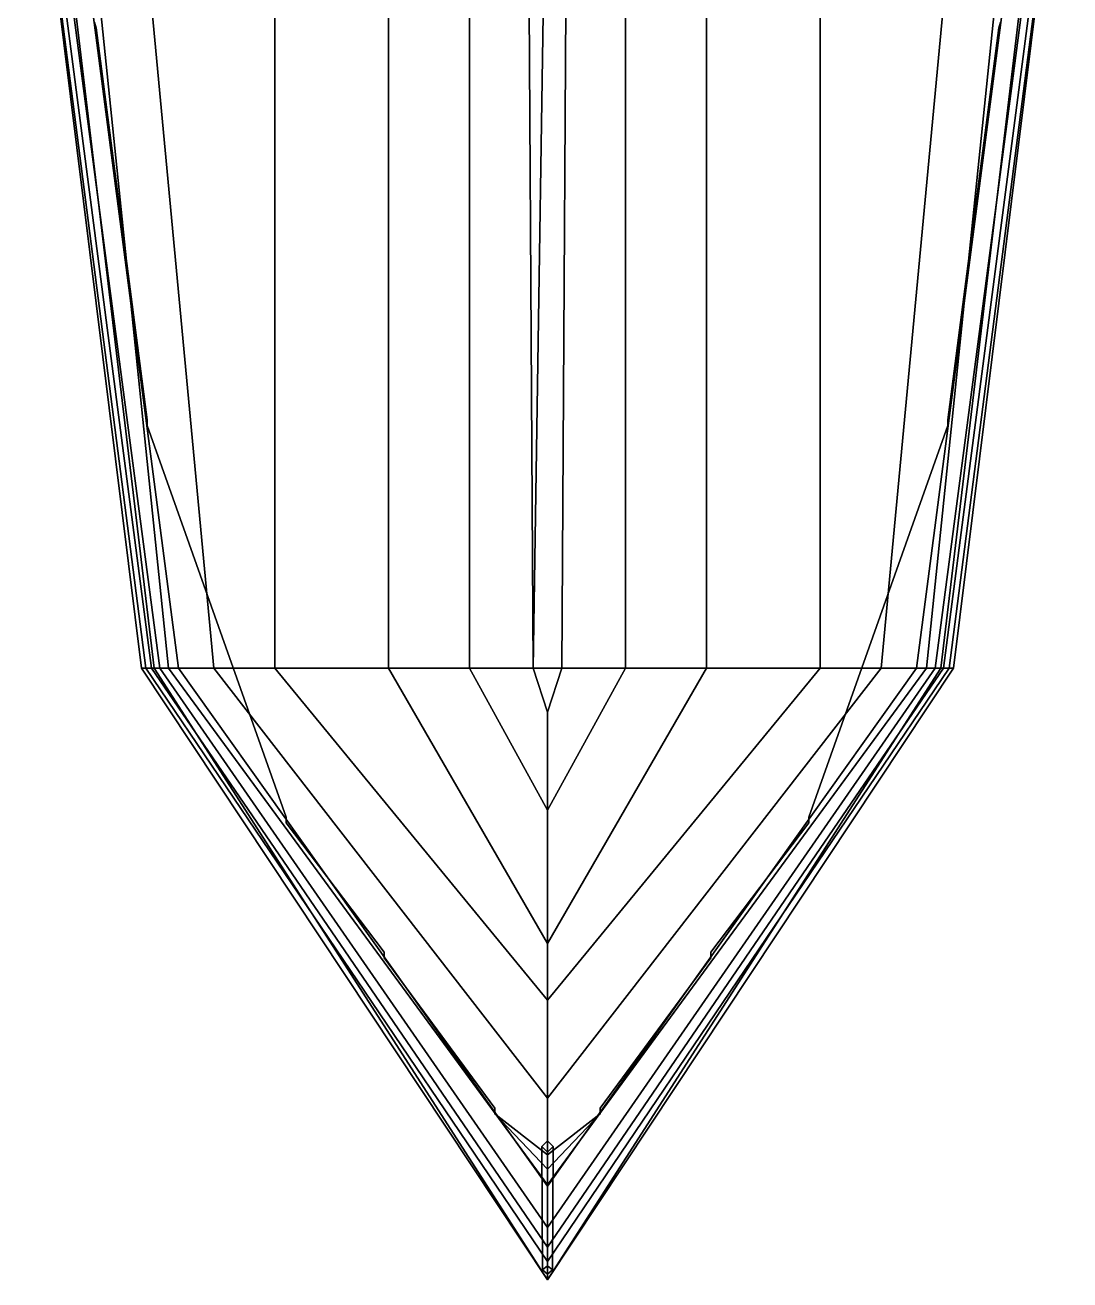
# Model space of a CAD drawing. Header units: millimetres. Extents: x -5 to 5, y -112 to 54.
# Drawn here: x -3.68 to 3.68, y -54.33 to -45.49 of the extents above; entities that cross this region are included whole.
import ezdxf

# ---------------------------------------------------------------- set-up
doc = ezdxf.new("R2010")
doc.units = ezdxf.units.MM
doc.layers.add('railings', color=6, linetype='Continuous')

msp = doc.modelspace()

# ---------------------------------------------------------------- linework, layer by layer
for points in [[(-3.68, -43.42, 0.74), (-3.68, -43.42, 0.14), (-2.86, -50.02, 0.2), (-2.83, -50.02, 0.74)], [(-3.68, -43.42, 0.14), (-3.56, -43.42, -0.16), (-2.77, -50.02, -0.02), (-2.86, -50.02, 0.2)], [(-3.65, -43.42, 1.22), (-3.68, -43.42, 0.74), (-2.83, -50.02, 0.74), (-2.79, -50.02, 1.22)], [(-3.6, -43.42, 1.84), (-3.65, -43.42, 1.22), (-2.79, -50.02, 1.22), (-2.73, -50.02, 1.84)], [(-3.46, -43.42, 2.86), (-3.6, -43.42, 1.84), (-2.73, -50.02, 1.84), (-2.6, -50.02, 2.91)], [(-3.56, -43.42, -0.16), (-3.35, -43.42, -0.4), (-2.67, -50.02, -0.11), (-2.77, -50.02, -0.02)], [(-2.6, -50.02, 2.91), (2.6, -50.02, 2.91), (3.46, -43.42, 2.86), (-3.46, -43.42, 2.86)], [(-3.35, -43.42, -0.4), (-2.97, -43.42, -0.59), (-2.35, -50.02, -0.24), (-2.67, -50.02, -0.11)], [(-2.97, -43.42, -0.59), (-1.92, -43.42, -0.92), (-1.92, -50.02, -0.31), (-2.35, -50.02, -0.24)], [(-1.92, -43.42, -0.92), (-1.12, -43.42, -1.19), (-1.12, -50.02, -0.4), (-1.92, -50.02, -0.31)], [(-1.12, -43.42, -1.19), (-0.55, -43.42, -1.42), (-0.55, -50.02, -0.48), (-1.12, -50.02, -0.4)], [(-0.55, -43.42, -1.42), (-0.14, -43.42, -1.61), (-0.1, -50.02, -0.58), (-0.55, -50.02, -0.48)], [(-0.1, -50.02, -0.58), (-0.1, -50.02, -0.58), (-0.14, -43.42, -1.61), (0, -43.42, -1.63)], [(0.1, -50.02, -0.58), (-0.1, -50.02, -0.58), (0, -43.42, -1.63), (0.14, -43.42, -1.61)], [(0.55, -50.02, -0.48), (0.1, -50.02, -0.58), (0.14, -43.42, -1.61), (0.55, -43.42, -1.42)], [(1.12, -50.02, -0.4), (0.55, -50.02, -0.48), (0.55, -43.42, -1.42), (1.12, -43.42, -1.19)], [(1.92, -50.02, -0.31), (1.12, -50.02, -0.4), (1.12, -43.42, -1.19), (1.92, -43.42, -0.92)], [(2.35, -50.02, -0.24), (1.92, -50.02, -0.31), (1.92, -43.42, -0.92), (2.97, -43.42, -0.59)], [(2.67, -50.02, -0.11), (2.35, -50.02, -0.24), (2.97, -43.42, -0.59), (3.35, -43.42, -0.4)], [(2.6, -50.02, 2.91), (2.73, -50.02, 1.84), (3.6, -43.42, 1.84), (3.46, -43.42, 2.86)], [(2.77, -50.02, -0.02), (2.67, -50.02, -0.11), (3.35, -43.42, -0.4), (3.56, -43.42, -0.16)], [(2.73, -50.02, 1.84), (2.79, -50.02, 1.22), (3.65, -43.42, 1.22), (3.6, -43.42, 1.84)], [(2.86, -50.02, 0.2), (2.77, -50.02, -0.02), (3.56, -43.42, -0.16), (3.68, -43.42, 0.14)], [(2.79, -50.02, 1.22), (2.83, -50.02, 0.74), (3.68, -43.42, 0.74), (3.65, -43.42, 1.22)], [(2.83, -50.02, 0.74), (2.86, -50.02, 0.2), (3.68, -43.42, 0.14), (3.68, -43.42, 0.74)], [(-2.86, -50.02, 0.2), (-2.77, -50.02, -0.02), (0, -54.33, -0.1), (0, -54.33, 0.14)], [(-2.83, -50.02, 0.74), (-2.86, -50.02, 0.2), (0, -54.33, 0.14), (0, -54.2, 0.74)], [(-2.79, -50.02, 1.22), (-2.83, -50.02, 0.74), (0, -54.2, 0.74), (0, -54.1, 1.22)], [(-2.73, -50.02, 1.84), (-2.79, -50.02, 1.22), (0, -54.1, 1.22), (0, -53.96, 1.84)], [(-2.77, -50.02, -0.02), (-2.67, -50.02, -0.11), (0, -53.66, -0.19), (0, -54.33, -0.1)], [(-2.6, -50.02, 2.91), (-2.73, -50.02, 1.84), (0, -53.96, 1.84), (0, -53.67, 2.99)], [(-2.67, -50.02, -0.11), (-2.35, -50.02, -0.24), (0, -53.05, -0.26), (0, -53.66, -0.19)], [(2.6, -50.02, 2.91), (-2.6, -50.02, 2.91), (0, -53.67, 2.99)], [(-2.35, -50.02, -0.24), (-1.92, -50.02, -0.31), (0, -52.36, -0.34), (0, -53.05, -0.26)], [(-1.92, -50.02, -0.31), (-1.12, -50.02, -0.4), (0, -51.96, -0.4), (0, -52.36, -0.34)], [(-1.12, -50.02, -0.4), (-0.55, -50.02, -0.48), (0, -51.02, -0.52), (0, -51.96, -0.4)], [(-0.55, -50.02, -0.48), (-0.1, -50.02, -0.58), (0, -50.33, -0.58), (0, -51.02, -0.52)], [(-0.1, -50.02, -0.58), (0.1, -50.02, -0.58), (0, -50.33, -0.58)], [(0.1, -50.02, -0.58), (0.1, -50.02, -0.58), (0, -50.33, -0.58)], [(0, -51.02, -0.52), (0, -50.33, -0.58), (0.1, -50.02, -0.58), (0.55, -50.02, -0.48)], [(0, -51.96, -0.4), (0, -51.02, -0.52), (0.55, -50.02, -0.48), (1.12, -50.02, -0.4)], [(0, -52.36, -0.34), (0, -51.96, -0.4), (1.12, -50.02, -0.4), (1.92, -50.02, -0.31)], [(0, -53.05, -0.26), (0, -52.36, -0.34), (1.92, -50.02, -0.31), (2.35, -50.02, -0.24)], [(0, -53.66, -0.19), (0, -53.05, -0.26), (2.35, -50.02, -0.24), (2.67, -50.02, -0.11)], [(0, -54.33, -0.1), (0, -53.66, -0.19), (2.67, -50.02, -0.11), (2.77, -50.02, -0.02)], [(0, -54.33, 0.14), (0, -54.33, -0.1), (2.77, -50.02, -0.02), (2.86, -50.02, 0.2)], [(0, -54.2, 0.74), (0, -54.33, 0.14), (2.86, -50.02, 0.2), (2.83, -50.02, 0.74)], [(0, -54.1, 1.22), (0, -54.2, 0.74), (2.83, -50.02, 0.74), (2.79, -50.02, 1.22)], [(0, -53.96, 1.84), (0, -54.1, 1.22), (2.79, -50.02, 1.22), (2.73, -50.02, 1.84)], [(0, -53.67, 2.99), (0, -53.96, 1.84), (2.73, -50.02, 1.84), (2.6, -50.02, 2.91)], [(0, -53.35, 2.98), (-0.04, -53.39, 2.98), (-0.035, -54.26, 7.4), (0, -54.23, 7.4)], [(-0.04, -53.39, 2.98), (0, -53.43, 2.98), (0, -54.29, 7.4), (-0.035, -54.26, 7.4)], [(0.04, -53.39, 2.98), (0, -53.35, 2.98), (0, -54.23, 7.4), (0.035, -54.26, 7.4)], [(0, -53.43, 2.98), (0.04, -53.39, 2.98), (0.035, -54.26, 7.4), (0, -54.29, 7.4)], [(0, -54.23, 7.4), (-0.035, -54.26, 7.4), (0, -54.29, 7.4), (0.035, -54.26, 7.4)]]:
    msp.add_3dface(points)
at = {"layer": 'railings'}
for points in [[(-3.18, -45.51, 3.79), (-3.19, -45.47, 3.79), (-3.19, -45.47, 2.87), (-3.18, -45.51, 2.87)], [(-3.18, -45.51, 2.87), (-3.19, -45.47, 2.87), (-3.19, -45.47, 3.79), (-3.18, -45.51, 3.79)], [(-2.82, -48.27, 3.75), (-2.82, -48.27, 3.79), (-3.18, -45.51, 3.79), (-3.18, -45.51, 3.75)], [(-3.18, -45.51, 3.75), (-3.18, -45.51, 3.79), (-2.82, -48.27, 3.79), (-2.82, -48.27, 3.75)], [(-2.82, -48.27, 3.34), (-2.82, -48.27, 3.38), (-3.18, -45.51, 3.38), (-3.18, -45.51, 3.34)], [(-3.18, -45.51, 3.34), (-3.18, -45.51, 3.38), (-2.82, -48.27, 3.38), (-2.82, -48.27, 3.34)], [(3.18, -45.51, 3.34), (3.18, -45.51, 3.38), (2.82, -48.27, 3.38), (2.82, -48.27, 3.34)], [(2.82, -48.27, 3.34), (2.82, -48.27, 3.38), (3.18, -45.51, 3.38), (3.18, -45.51, 3.34)], [(2.82, -48.27, 3.75), (2.82, -48.27, 3.79), (3.18, -45.51, 3.79), (3.18, -45.51, 3.75)], [(3.18, -45.51, 3.75), (3.18, -45.51, 3.79), (2.82, -48.27, 3.79), (2.82, -48.27, 3.75)], [(3.18, -45.51, 2.87), (3.19, -45.47, 2.87), (3.19, -45.47, 3.79), (3.18, -45.51, 3.79)], [(3.18, -45.51, 3.79), (3.19, -45.47, 3.79), (3.19, -45.47, 2.87), (3.18, -45.51, 2.87)], [(-2.82, -48.31, 2.89), (-2.82, -48.27, 2.89), (-2.82, -48.27, 3.79), (-2.82, -48.31, 3.79)], [(-2.82, -48.31, 3.79), (-2.82, -48.27, 3.79), (-2.82, -48.27, 2.89), (-2.82, -48.31, 2.89)], [(-2.82, -48.31, 3.75), (-2.82, -48.31, 3.79), (-1.84, -51.07, 3.85), (-1.84, -51.07, 3.81)], [(-1.84, -51.07, 3.81), (-1.84, -51.07, 3.85), (-2.82, -48.31, 3.79), (-2.82, -48.31, 3.75)], [(-1.84, -51.07, 3.4), (-1.84, -51.07, 3.44), (-2.82, -48.31, 3.38), (-2.82, -48.31, 3.34)], [(-2.82, -48.31, 3.34), (-2.82, -48.31, 3.38), (-1.84, -51.07, 3.44), (-1.84, -51.07, 3.4)], [(2.82, -48.31, 3.34), (2.82, -48.31, 3.38), (1.84, -51.07, 3.44), (1.84, -51.07, 3.4)], [(1.84, -51.07, 3.4), (1.84, -51.07, 3.44), (2.82, -48.31, 3.38), (2.82, -48.31, 3.34)], [(1.84, -51.07, 3.81), (1.84, -51.07, 3.85), (2.82, -48.31, 3.79), (2.82, -48.31, 3.75)], [(2.82, -48.31, 3.75), (2.82, -48.31, 3.79), (1.84, -51.07, 3.85), (1.84, -51.07, 3.81)], [(2.82, -48.31, 3.79), (2.82, -48.27, 3.79), (2.82, -48.27, 2.89), (2.82, -48.31, 2.89)], [(2.82, -48.31, 2.89), (2.82, -48.27, 2.89), (2.82, -48.27, 3.79), (2.82, -48.31, 3.79)], [(-1.84, -51.11, 3.85), (-1.84, -51.07, 3.85), (-1.84, -51.07, 2.93), (-1.84, -51.11, 2.93)], [(-1.84, -51.11, 2.93), (-1.84, -51.07, 2.93), (-1.84, -51.07, 3.85), (-1.84, -51.11, 3.85)], [(1.84, -51.11, 2.93), (1.84, -51.07, 2.93), (1.84, -51.07, 3.85), (1.84, -51.11, 3.85)], [(1.84, -51.11, 3.85), (1.84, -51.07, 3.85), (1.84, -51.07, 2.93), (1.84, -51.11, 2.93)], [(-1.84, -51.11, 3.81), (-1.84, -51.11, 3.85), (-1.15, -52.02, 3.85), (-1.15, -52.02, 3.81)], [(-1.15, -52.02, 3.81), (-1.15, -52.02, 3.85), (-1.84, -51.11, 3.85), (-1.84, -51.11, 3.81)], [(-1.15, -52.02, 3.4), (-1.15, -52.02, 3.44), (-1.84, -51.11, 3.44), (-1.84, -51.11, 3.4)], [(-1.84, -51.11, 3.4), (-1.84, -51.11, 3.44), (-1.15, -52.02, 3.44), (-1.15, -52.02, 3.4)], [(1.84, -51.11, 3.4), (1.84, -51.11, 3.44), (1.15, -52.02, 3.44), (1.15, -52.02, 3.4)], [(1.15, -52.02, 3.4), (1.15, -52.02, 3.44), (1.84, -51.11, 3.44), (1.84, -51.11, 3.4)], [(1.15, -52.02, 3.81), (1.15, -52.02, 3.85), (1.84, -51.11, 3.85), (1.84, -51.11, 3.81)], [(1.84, -51.11, 3.81), (1.84, -51.11, 3.85), (1.15, -52.02, 3.85), (1.15, -52.02, 3.81)], [(-1.15, -52.06, 3.85), (-1.15, -52.02, 3.85), (-1.15, -52.02, 2.95), (-1.15, -52.06, 2.95)], [(-1.15, -52.06, 2.95), (-1.15, -52.02, 2.95), (-1.15, -52.02, 3.85), (-1.15, -52.06, 3.85)], [(-0.37, -53.12, 3.86), (-0.37, -53.12, 3.9), (-1.15, -52.06, 3.85), (-1.15, -52.06, 3.81)], [(-1.15, -52.06, 3.81), (-1.15, -52.06, 3.85), (-0.37, -53.12, 3.9), (-0.37, -53.12, 3.86)], [(-1.15, -52.06, 3.4), (-1.15, -52.06, 3.44), (-0.37, -53.12, 3.49), (-0.37, -53.12, 3.45)], [(-0.37, -53.12, 3.45), (-0.37, -53.12, 3.49), (-1.15, -52.06, 3.44), (-1.15, -52.06, 3.4)], [(0.37, -53.12, 3.45), (0.37, -53.12, 3.49), (1.15, -52.06, 3.44), (1.15, -52.06, 3.4)], [(1.15, -52.06, 3.4), (1.15, -52.06, 3.44), (0.37, -53.12, 3.49), (0.37, -53.12, 3.45)], [(1.15, -52.06, 3.81), (1.15, -52.06, 3.85), (0.37, -53.12, 3.9), (0.37, -53.12, 3.86)], [(0.37, -53.12, 3.86), (0.37, -53.12, 3.9), (1.15, -52.06, 3.85), (1.15, -52.06, 3.81)], [(1.15, -52.06, 2.95), (1.15, -52.02, 2.95), (1.15, -52.02, 3.85), (1.15, -52.06, 3.85)], [(1.15, -52.06, 3.85), (1.15, -52.02, 3.85), (1.15, -52.02, 2.95), (1.15, -52.06, 2.95)], [(-0.37, -53.16, 2.97), (-0.37, -53.12, 2.97), (-0.37, -53.12, 3.9), (-0.37, -53.16, 3.9)], [(-0.37, -53.16, 3.9), (-0.37, -53.12, 3.9), (-0.37, -53.12, 2.97), (-0.37, -53.16, 2.97)], [(0.37, -53.16, 3.9), (0.37, -53.12, 3.9), (0.37, -53.12, 2.97), (0.37, -53.16, 2.97)], [(0.37, -53.16, 2.97), (0.37, -53.12, 2.97), (0.37, -53.12, 3.9), (0.37, -53.16, 3.9)], [(0, -53.55, 3.86), (0, -53.55, 3.9), (-0.37, -53.16, 3.9), (-0.37, -53.16, 3.86)], [(-0.37, -53.16, 3.86), (-0.37, -53.16, 3.9), (0, -53.55, 3.9), (0, -53.55, 3.86)], [(-0.37, -53.16, 3.45), (-0.37, -53.16, 3.49), (0, -53.45, 3.49), (0, -53.45, 3.45)], [(0, -53.45, 3.45), (0, -53.45, 3.49), (-0.37, -53.16, 3.49), (-0.37, -53.16, 3.45)], [(0, -53.45, 3.45), (0, -53.45, 3.49), (0.37, -53.16, 3.49), (0.37, -53.16, 3.45)], [(0.37, -53.16, 3.45), (0.37, -53.16, 3.49), (0, -53.45, 3.49), (0, -53.45, 3.45)], [(0.37, -53.16, 3.86), (0.37, -53.16, 3.9), (0, -53.55, 3.9), (0, -53.55, 3.86)], [(0, -53.55, 3.86), (0, -53.55, 3.9), (0.37, -53.16, 3.9), (0.37, -53.16, 3.86)]]:
    msp.add_3dface(points, dxfattribs=at)

doc.saveas('drawing.dxf')
